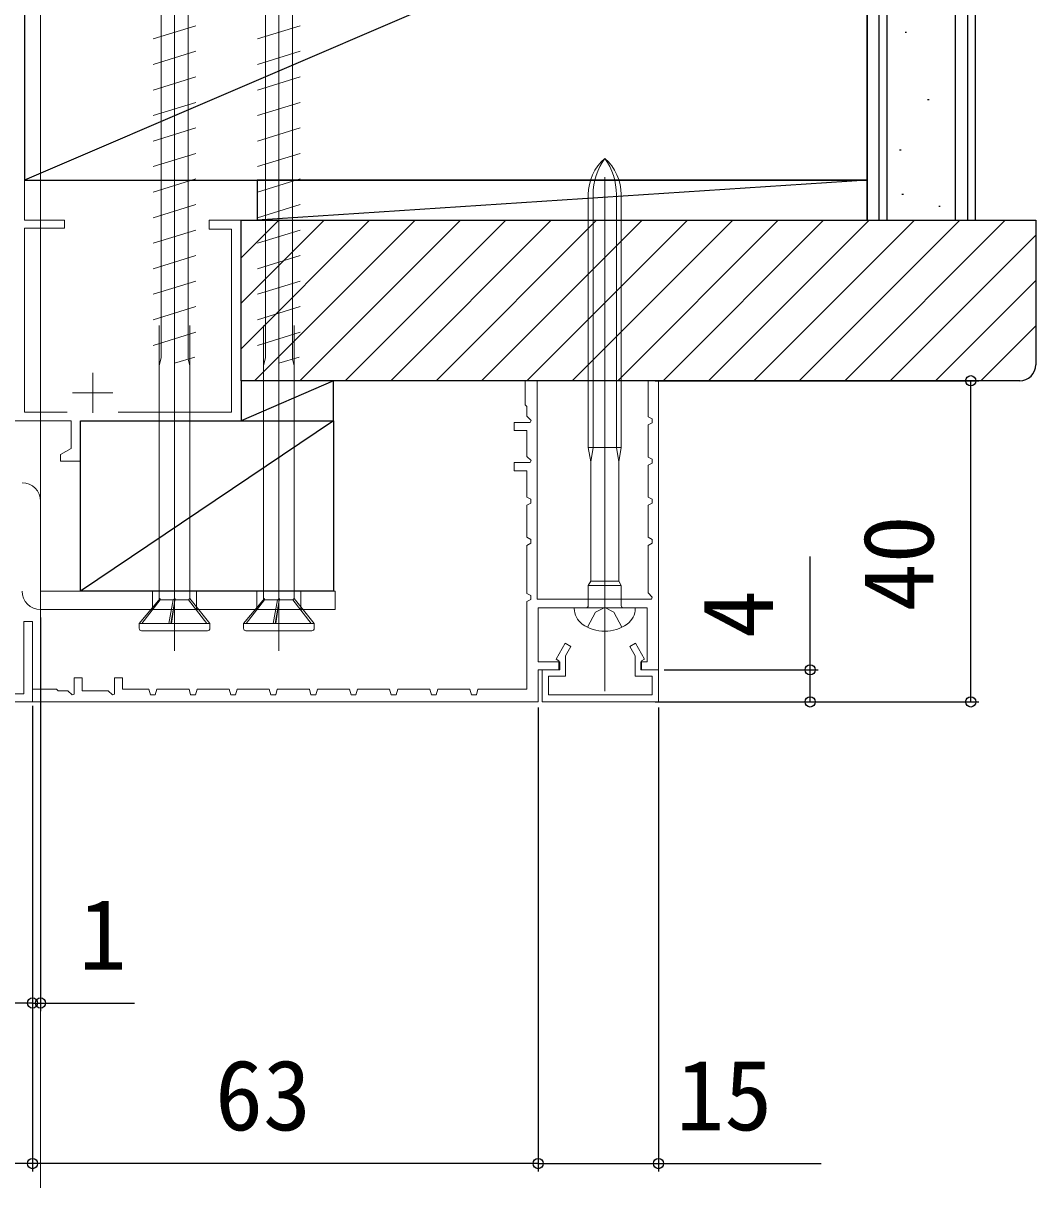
# Model space of a CAD drawing. Units: millimetres, scale not verified. Extents: x -525 to 525, y -785 to 780.
# Drawn here: x -307.3 to -181.2, y 381.2 to 526.2 of the extents above; entities that cross this region are included whole.
import ezdxf
from ezdxf.enums import TextEntityAlignment as Align

# ---------------------------------------------------------------- set-up
doc = ezdxf.new("R2010")
doc.units = ezdxf.units.MM
doc.header["$LTSCALE"] = 4
for name, color, linetype, lineweight in [('0-2_YKK_11', 211, 'Continuous', 18), ('0-3_YKK_12', 1, 'Continuous', 18), ('0-4_YKK_13', 4, 'Continuous', 18)]:
    doc.layers.add(name, color=color, linetype=linetype, lineweight=lineweight)
for name, color, linetype in [('0-5_YKK_D', 6, 'Continuous'), ('0-7_YSS_K', 3, 'Continuous'), ('0-8_YSS_KE', 3, 'Continuous')]:
    doc.layers.add(name, color=color, linetype=linetype)
doc.styles.add('ＭＳ ゴシック', font='')
doc.styles.get('ＭＳ ゴシック').set_extended_font_data('MS Gothic')

msp = doc.modelspace()

# ---------------------------------------------------------------- linework, layer by layer
at = {"layer": '0-2_YKK_11', "color": 4}
for p, q in [((-298.682, 482.713), (-298.682, 477.713)), ((-301.182, 480.213), (-296.182, 480.213))]:
    msp.add_line(p, q, dxfattribs=at)
for points in [[(-357.683, 526.713), (-357.683, 485.713), (-352.683, 480.713), (-352.683, 476.713), (-321.383, 476.713), (-314.383, 476.713), (-314.383, 473.713), (-311.383, 473.713), (-311.383, 474.913), (-313.183, 474.913), (-313.183, 476.713), (-301.383, 476.713), (-301.383, 473.263), (-302.683, 472.513), (-302.683, 471.713), (-300.183, 471.713), (-300.183, 476.713), (-280.183, 476.713), (-280.183, 501.713), (-284.183, 501.713), (-284.183, 500.613)], [(-301.857, 477.813), (-307.183, 477.813), (-307.183, 500.713), (-302.183, 500.713), (-302.183, 501.713), (-307.183, 501.713), (-307.183, 526.713)], [(-284.183, 500.613), (-281.383, 500.613), (-281.383, 477.813), (-295.507, 477.813)]]:
    msp.add_lwpolyline(points, dxfattribs=at)
at = {"layer": '0-2_YKK_11', "color": 30}
for points in [[(-306.183, 441.713), (-243.183, 441.713), (-243.183, 445.713), (-240.483, 445.713), (-240.483, 446.713), (-243.183, 446.713), (-243.183, 453.413), (-229.583, 453.413), (-229.583, 446.713), (-230.383, 446.713), (-230.383, 445.713), (-228.183, 445.713), (-228.183, 481.713), (-229.483, 481.713), (-229.483, 477.213), (-228.983, 476.958), (-228.983, 476.468), (-229.483, 476.213), (-229.483, 472.213), (-228.983, 471.958), (-228.983, 471.468), (-229.483, 471.213), (-229.483, 467.213), (-228.983, 466.958), (-228.983, 466.468), (-229.483, 466.213), (-229.483, 462.213), (-228.983, 461.958), (-228.983, 461.468), (-229.483, 461.213), (-229.483, 455.296), (-228.959, 454.772), (-229.066, 454.513), (-243.283, 454.513), (-243.283, 481.713), (-244.783, 481.713), (-244.783, 478.713), (-244.583, 478.513), (-244.583, 477.296), (-244.059, 476.772)], [(-244.059, 476.772), (-244.166, 476.513), (-246.183, 476.513), (-246.183, 475.513), (-244.583, 475.513), (-244.583, 472.296), (-244.059, 471.772), (-244.166, 471.513), (-246.183, 471.513), (-246.183, 470.513), (-244.583, 470.513), (-244.583, 467.213), (-244.083, 466.958), (-244.083, 466.468), (-244.583, 466.213), (-244.583, 462.213), (-244.083, 461.958), (-244.083, 461.468), (-244.583, 461.213), (-244.583, 455.213), (-244.083, 454.958), (-244.083, 454.468), (-244.583, 454.213), (-244.583, 443.313), (-250.683, 443.313), (-250.88, 442.613), (-251.486, 442.613), (-251.683, 443.313), (-255.683, 443.313), (-255.88, 442.613), (-256.486, 442.613), (-256.683, 443.313), (-260.683, 443.313), (-260.88, 442.613), (-261.486, 442.613), (-261.683, 443.313), (-265.683, 443.313), (-265.88, 442.613), (-266.486, 442.613), (-266.683, 443.313)], [(-266.683, 443.313), (-270.683, 443.313), (-270.88, 442.613), (-271.486, 442.613), (-271.683, 443.313), (-275.683, 443.313), (-275.88, 442.613), (-276.486, 442.613), (-276.683, 443.313), (-280.683, 443.313), (-280.88, 442.613), (-281.486, 442.613), (-281.683, 443.313), (-285.683, 443.313), (-285.88, 442.613), (-286.486, 442.613), (-286.683, 443.313), (-290.683, 443.313), (-290.88, 442.613), (-291.486, 442.613), (-291.683, 443.313), (-294.983, 443.313), (-294.983, 444.713), (-295.983, 444.713), (-295.983, 442.679), (-296.23, 442.577), (-296.766, 443.113), (-299.983, 443.113), (-299.983, 444.713), (-300.983, 444.713), (-300.983, 442.679), (-301.23, 442.577), (-301.766, 443.113), (-302.983, 443.113), (-303.183, 443.313), (-306.183, 443.313), (-306.183, 441.713)]]:
    msp.add_lwpolyline(points, dxfattribs=at)
at = {"layer": '0-2_YKK_11'}
msp.add_lwpolyline([(-324.683, 442.913), (-324.683, 425.213), (-326.683, 425.213), (-326.683, 426.013), (-331.683, 426.013), (-331.683, 424.213), (-323.483, 424.213), (-323.483, 441.713), (-306.183, 441.713), (-306.183, 451.713), (-307.283, 451.713), (-307.283, 442.713), (-310.183, 442.713), (-310.183, 446.8), (-310.738, 447.762), (-311.183, 447.643), (-311.183, 442.913), (-322.383, 442.913), (-322.383, 452.645), (-322.832, 452.761), (-323.945, 450.758), (-323.683, 450.313), (-323.383, 450.013), (-323.383, 442.913)], close=True, dxfattribs=at)
at = {"layer": '0-2_YKK_11', "color": 30}
msp.add_lwpolyline([(-242.683, 441.713), (-228.183, 441.713), (-228.183, 445.713), (-230.283, 445.713), (-230.283, 446.813), (-229.91, 447.029), (-231.055, 449.013), (-231.748, 448.613), (-231.083, 447.461), (-231.083, 444.913), (-228.983, 444.913), (-228.983, 442.613), (-241.883, 442.613), (-241.883, 444.913), (-239.783, 444.913), (-239.783, 447.461), (-239.117, 448.613), (-239.81, 449.013), (-240.956, 447.029), (-240.583, 446.813), (-240.583, 445.713), (-242.683, 445.713)], close=True, dxfattribs=at)
at = {"layer": '0-3_YKK_12'}
msp.add_line((-305.183, 381.208), (-305.183, 593.689), dxfattribs=at)
at = {"layer": '0-3_YKK_12', "color": 2}
for p, q in [((-288.483, 451.262), (-288.483, 457.762)), ((-275.483, 451.262), (-275.483, 457.762))]:
    msp.add_line(p, q, dxfattribs=at)
at = {"layer": '0-4_YKK_13'}
for p, q in [((-288.483, 448.077), (-288.483, 553.076)), ((-275.483, 448.077), (-275.483, 553.076)), ((-290.157, 486.428), (-290.157, 537.184)), ((-286.808, 484.409), (-286.808, 536.627)), ((-277.157, 486.428), (-277.157, 537.184)), ((-273.808, 484.409), (-273.808, 536.627)), ((-291.133, 524.286), (-285.833, 525.928)), ((-278.133, 524.286), (-272.833, 525.928)), ((-291.133, 521.106), (-285.833, 522.748)), ((-278.133, 521.106), (-272.833, 522.748)), ((-291.133, 517.926), (-285.833, 519.568)), ((-278.133, 517.926), (-272.833, 519.568)), ((-291.133, 514.746), (-285.833, 516.388)), ((-278.133, 514.746), (-272.833, 516.388)), ((-291.133, 511.566), (-285.833, 513.208)), ((-278.133, 511.566), (-272.833, 513.208)), ((-291.133, 508.386), (-285.833, 510.028)), ((-278.133, 508.386), (-272.833, 510.028)), ((-291.133, 505.206), (-285.833, 506.848)), ((-278.133, 505.206), (-272.833, 506.848)), ((-234.883, 443.038), (-234.883, 507.071)), ((-236.933, 473.413), (-236.933, 504.897)), ((-236.333, 473.413), (-236.333, 504.897)), ((-233.433, 473.413), (-233.433, 504.897)), ((-232.833, 473.413), (-232.833, 504.897)), ((-291.133, 502.026), (-285.833, 503.668)), ((-278.133, 502.026), (-272.833, 503.668)), ((-291.133, 498.846), (-285.833, 500.488)), ((-278.133, 498.846), (-272.833, 500.488)), ((-291.133, 495.666), (-285.833, 497.308)), ((-278.133, 495.666), (-272.833, 497.308)), ((-291.133, 492.486), (-285.833, 494.128)), ((-278.133, 492.486), (-272.833, 494.128)), ((-291.133, 489.306), (-285.833, 490.948)), ((-278.133, 489.306), (-272.833, 490.948)), ((-291.133, 486.126), (-285.833, 487.768)), ((-290.383, 488.577), (-290.383, 454.456)), ((-286.583, 454.593), (-286.583, 488.577)), ((-278.133, 486.126), (-272.833, 487.768)), ((-277.383, 488.577), (-277.383, 454.456)), ((-273.583, 454.593), (-273.583, 488.577)), ((-290.157, 484.592), (-290.157, 486.428)), ((-277.157, 484.592), (-277.157, 486.428)), ((-290.383, 483.577), (-290.157, 484.592)), ((-288.483, 483.89), (-285.972, 484.668)), ((-286.583, 483.577), (-286.787, 484.415)), ((-277.383, 483.577), (-277.157, 484.592)), ((-275.483, 483.89), (-272.972, 484.668)), ((-273.583, 483.577), (-273.787, 484.415)), ((-232.833, 473.413), (-236.933, 473.413)), ((-236.633, 471.613), (-236.933, 473.413)), ((-236.633, 471.613), (-236.333, 473.413)), ((-233.133, 471.613), (-233.433, 473.413)), ((-233.133, 471.613), (-232.833, 473.413)), ((-236.633, 456.733), (-236.633, 471.613)), ((-233.133, 456.733), (-233.133, 471.613)), ((-291.233, 453.212), (-291.233, 455.512)), ((-285.733, 453.212), (-285.733, 455.512)), ((-278.233, 453.212), (-278.233, 455.512)), ((-272.733, 453.212), (-272.733, 455.512)), ((-236.933, 456.213), (-232.833, 456.213)), ((-236.933, 453.713), (-236.933, 456.213)), ((-232.833, 456.213), (-233.133, 456.733)), ((-232.833, 453.713), (-232.833, 456.213)), ((-292.883, 451.477), (-290.268, 454.593)), ((-292.567, 451.477), (-290.274, 454.421)), ((-290.274, 454.421), (-290.268, 454.593)), ((-288.652, 454.421), (-290.274, 454.421)), ((-289.195, 451.477), (-288.652, 454.421)), ((-288.427, 454.593), (-288.952, 451.477)), ((-288.876, 451.477), (-288.436, 454.421)), ((-288.652, 454.421), (-288.427, 454.593)), ((-288.436, 454.421), (-288.427, 454.593)), ((-286.733, 454.421), (-288.436, 454.421)), ((-286.583, 454.593), (-286.733, 454.421)), ((-284.459, 451.477), (-286.733, 454.421)), ((-284.083, 451.477), (-286.583, 454.593)), ((-279.883, 451.477), (-277.268, 454.593)), ((-279.567, 451.477), (-277.274, 454.421)), ((-277.274, 454.421), (-277.268, 454.593)), ((-275.652, 454.421), (-277.274, 454.421)), ((-276.195, 451.477), (-275.652, 454.421)), ((-275.427, 454.593), (-275.952, 451.477)), ((-275.876, 451.477), (-275.436, 454.421)), ((-275.652, 454.421), (-275.427, 454.593)), ((-275.436, 454.421), (-275.427, 454.593)), ((-273.733, 454.421), (-275.436, 454.421)), ((-273.583, 454.593), (-273.733, 454.421)), ((-271.459, 451.477), (-273.733, 454.421)), ((-271.083, 451.477), (-273.583, 454.593)), ((-238.683, 453.413), (-238.683, 453.364)), ((-238.683, 453.413), (-231.083, 453.413)), ((-231.083, 453.364), (-231.083, 453.413)), ((-292.883, 451.477), (-284.083, 451.477)), ((-292.883, 451.477), (-292.883, 450.877)), ((-284.083, 450.877), (-284.083, 451.477)), ((-279.883, 451.477), (-271.083, 451.477)), ((-279.883, 451.477), (-279.883, 450.877)), ((-271.083, 450.877), (-271.083, 451.477)), ((-284.383, 450.577), (-292.583, 450.577)), ((-271.383, 450.577), (-279.583, 450.577))]:
    msp.add_line(p, q, dxfattribs=at)
at = {"layer": '0-4_YKK_13', "color": 80}
for p, q in [((-305.183, 466.713), (-305.183, 455.512)), ((-305.183, 455.512), (-268.483, 455.512)), ((-268.483, 455.512), (-268.483, 453.212)), ((-305.183, 453.212), (-268.483, 453.212))]:
    msp.add_line(p, q, dxfattribs=at)
at = {"layer": '0-4_YKK_13'}
for points in [[(-236.933, 456.213), (-236.633, 456.733), (-233.133, 456.733)], [(-237.033, 451.022), (-236.028, 452.872), (-234.883, 453.481)], [(-232.733, 451.022), (-233.738, 452.872), (-234.883, 453.481)]]:
    msp.add_lwpolyline(points, dxfattribs=at)
for centre, radius, start, end in [((-230.933, 504.897), 6, 131.17289, 180), ((-228.574, 504.897), 7.759, 144.40102, 180), ((-238.833, 504.897), 6, 0, 48.82711), ((-241.191, 504.897), 7.759, 0, 35.59898), ((-236.283, 453.364), 2.4, 180, 234.31467), ((-237.233, 453.713), 0.3, 270, 0), ((-232.533, 453.713), 0.3, 180, 270), ((-233.483, 453.364), 2.4, 305.68533, 0), ((-234.883, 455.313), 4.8, 234.31467, 305.68533), ((-292.583, 450.877), 0.3, 180, 270), ((-284.383, 450.877), 0.3, 270, 0), ((-279.583, 450.877), 0.3, 180, 270), ((-271.383, 450.877), 0.3, 270, 0)]:
    msp.add_arc(centre, radius, start, end, dxfattribs=at)
at = {"layer": '0-4_YKK_13', "color": 80}
for centre, start, end in [((-307.483, 466.713), 0, 90), ((-305.183, 455.512), 180, 270)]:
    msp.add_arc(centre, 2.3, start, end, dxfattribs=at)
at = {"layer": '0-5_YKK_D'}
for p, q in [((-228.583, 481.713), (-188.283, 481.713)), ((-189.283, 441.713), (-189.283, 481.713)), ((-305.183, 452.212), (-305.183, 403.213)), ((-227.474, 445.713), (-208.283, 445.713)), ((-306.183, 441.213), (-306.183, 383.213)), ((-306.183, 441.013), (-306.183, 383.213)), ((-243.183, 441.013), (-243.183, 383.213)), ((-243.183, 441.013), (-243.183, 383.213)), ((-228.583, 441.713), (-188.283, 441.713)), ((-228.183, 441.013), (-228.183, 383.213)), ((-227.583, 441.713), (-208.283, 441.713)), ((-306.183, 431.013), (-306.183, 403.213)), ((-306.183, 404.213), (-308.733, 404.213)), ((-306.183, 404.213), (-305.183, 404.213)), ((-305.183, 404.213), (-293.469, 404.213)), ((-306.183, 384.213), (-418.183, 384.213)), ((-243.183, 384.213), (-306.183, 384.213))]:
    msp.add_line(p, q, dxfattribs=at)
for points in [[(-209.283, 441.713), (-209.283, 445.713), (-209.283, 459.831)], [(-243.183, 384.213), (-228.183, 384.213), (-207.906, 384.213)]]:
    msp.add_lwpolyline(points, dxfattribs=at)
for centre in [(-189.283, 481.713), (-209.283, 445.713), (-209.283, 441.713), (-189.283, 441.713), (-306.183, 404.213), (-305.183, 404.213), (-306.183, 384.213), (-306.183, 384.213), (-243.183, 384.213), (-243.183, 384.213), (-228.183, 384.213)]:
    msp.add_circle(centre, 0.637, dxfattribs=at)
at = {"layer": '0-7_YSS_K'}
for p, q in [((-200.683, 501.713), (-200.683, 589.924)), ((-191.183, 501.713), (-191.183, 589.924)), ((-188.683, 501.713), (-188.683, 589.924)), ((-202.183, 551.713), (-307.183, 506.713)), ((-197.47, 525.148), (-197.27, 525.148)), ((-194.672, 516.756), (-194.472, 516.756)), ((-198.169, 510.461), (-197.969, 510.461)), ((-202.183, 506.713), (-278.183, 501.713)), ((-197.869, 504.974), (-197.669, 504.974)), ((-193.274, 503.468), (-193.074, 503.468)), ((-280.183, 485.708), (-264.178, 501.713)), ((-280.183, 491.364), (-269.834, 501.713)), ((-280.183, 497.021), (-275.491, 501.713)), ((-278.521, 481.713), (-258.521, 501.713)), ((-272.864, 481.713), (-252.864, 501.713)), ((-267.207, 481.713), (-247.207, 501.713)), ((-261.55, 481.713), (-241.55, 501.713)), ((-255.893, 481.713), (-235.893, 501.713)), ((-250.236, 481.713), (-230.236, 501.713)), ((-244.58, 481.713), (-224.58, 501.713)), ((-238.923, 481.713), (-218.923, 501.713)), ((-233.266, 481.713), (-213.266, 501.713)), ((-227.609, 481.713), (-207.609, 501.713)), ((-221.952, 481.713), (-201.952, 501.713)), ((-216.295, 481.713), (-196.295, 501.713)), ((-210.638, 481.713), (-190.638, 501.713)), ((-204.982, 481.713), (-184.982, 501.713)), ((-199.325, 481.713), (-181.183, 499.855)), ((-193.668, 481.713), (-181.183, 494.198)), ((-188.011, 481.713), (-181.183, 488.541)), ((-268.683, 481.713), (-280.183, 476.713)), ((-268.683, 476.713), (-300.183, 455.512))]:
    msp.add_line(p, q, dxfattribs=at)
for points in [[(-278.183, 501.713), (-202.183, 501.713), (-202.183, 506.713), (-278.183, 506.713)], [(-280.183, 476.713), (-268.683, 476.713), (-268.683, 481.713), (-280.183, 481.713)], [(-268.683, 455.512), (-300.183, 455.512), (-300.183, 476.713), (-268.683, 476.713)]]:
    msp.add_lwpolyline(points, close=True, dxfattribs=at)
at = {"layer": '0-8_YSS_KE'}
for p, q in [((-202.183, 589.924), (-202.183, 501.713)), ((-199.683, 501.713), (-199.683, 589.924)), ((-189.683, 589.924), (-189.683, 501.713))]:
    msp.add_line(p, q, dxfattribs=at)
msp.add_lwpolyline([(-307.183, 506.713), (-202.183, 506.713), (-202.183, 551.713), (-307.183, 551.713)], close=True, dxfattribs=at)
for points in [[(-280.183, 501.713), (-181.183, 501.713), (-181.183, 483.713)], [(-183.183, 481.713), (-280.183, 481.713), (-280.183, 501.713)]]:
    msp.add_lwpolyline(points, dxfattribs=at)
msp.add_arc((-183.183, 483.713), 2, 270.00002, 0, dxfattribs=at)

# ---------------------------------------------------------------- texts
at = {"layer": '0-5_YKK_D', "style": 'ＭＳ ゴシック'}
for s, p in [('40', (-191.283, 452.986)), ('4', (-211.283, 449.65))]:
    msp.add_text(s, height=8.798, rotation=90, dxfattribs=at).set_placement(p, align=Align.BOTTOM_LEFT)
for s, p in [('1', (-300.424, 405.713)), ('63', (-283.444, 385.713)), ('15', (-225.974, 385.713))]:
    msp.add_text(s, height=8.798, dxfattribs=at).set_placement(p, align=Align.BOTTOM_LEFT)

doc.saveas('drawing.dxf')
